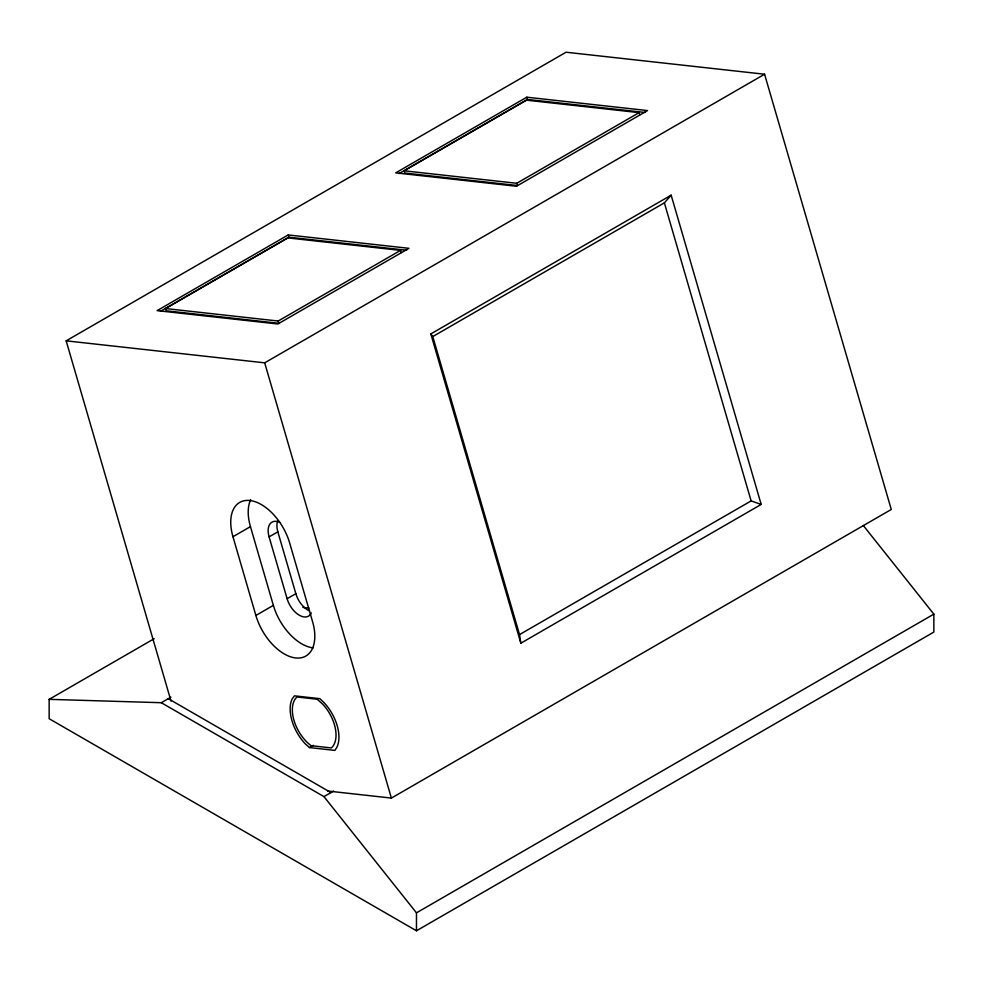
<?xml version="1.0" encoding="UTF-8"?>
<svg xmlns="http://www.w3.org/2000/svg" width="983" height="983" viewBox="0 0 983 983"><rect width="100%" height="100%" fill="white"/><g stroke="black" fill="none" stroke-linecap="round" stroke-linejoin="round"><path stroke-width="1.47" d="M520.855 643.201L519.528 634.6L432.778 336.567L664.373 202.854L671.156 195.162L761.186 504.439L520.855 643.201L430.824 333.913L671.156 195.162M171.017 701.1L66.156 340.831L566.048 52.222L764.577 74.229L891.274 509.477L391.381 798.085L327.732 791.032M288.216 234.937L157.12 310.628L277.857 323.997L408.953 248.318L288.216 234.937L288.867 237.186L406.581 250.235M526.802 97.194L395.707 172.873L516.444 186.254L647.539 110.575L526.802 97.194L527.453 99.443L645.167 112.48M160.426 311.341L288.867 237.186M399.012 173.598L527.453 99.443M165.537 308.551L278.177 321.023L278.828 323.284L166.201 310.8L165.537 308.551L287.896 237.911L400.523 250.395L401.187 252.643M404.124 170.796L516.763 183.28L517.414 185.529L404.787 173.045L404.124 170.796L526.483 100.168L639.11 112.64L639.773 114.888M278.177 321.023L400.523 250.395M516.763 183.28L639.11 112.64M66.156 340.831L264.685 362.838L764.577 74.229M232.959 536.73A43.252 24.98 60 0 1 249.866 500.507A43.252 24.98 60 0 1 289.678 543.021L312.594 621.748A43.252 24.98 60 0 1 295.699 657.959A43.252 24.98 60 0 1 255.875 615.456L232.959 536.73L250.444 526.642A43.252 24.98 60 0 1 250.64 499.72M311.328 612.95A18.542 10.702 60 0 1 299.151 615.149A18.542 10.702 60 0 1 287.11 598.721L269.096 536.865L277.845 531.828A18.542 10.702 60 0 1 277.538 521.285M863.271 525.475L933.85 614.129L933.85 632.069L416.473 930.778L49.15 718.708L49.15 699.343L154.22 638.68M255.875 615.456L273.36 605.368L250.444 526.642M287.11 598.721L295.846 593.683L277.845 531.828M49.15 699.343L161.286 702.71L170.931 697.144M309.485 747.572L334.896 750.398L336.936 747.141A34.356 19.832 60 0 0 323.972 702.599L319.844 698.655L294.433 695.841L292.098 699.048A34.626 19.992 60 0 0 305.074 743.615L309.485 747.572L313.417 745.311M519.528 634.6L751.123 500.9L761.186 504.439M161.286 702.71L323.96 796.623L333.606 791.057M416.473 930.778L416.473 912.838L933.85 614.129M302.85 607.408L308.932 608.072M168.277 698.68L330.952 792.593M323.96 796.623L416.473 912.838M430.824 333.913L432.778 336.567M664.373 202.854L751.123 500.9M264.685 362.838L391.381 798.085M313.172 647.871A43.252 24.98 60 0 1 273.36 605.368M309.608 610.971A18.542 10.702 60 0 1 295.846 593.683M269.096 536.865A18.542 10.702 60 0 1 279.663 522.268M317.214 699.245L296.964 696.996A30.903 17.841 60 0 0 311.132 745.692L331.394 747.94A30.903 17.841 60 0 0 322.719 704.172L317.214 699.245"/></g></svg>
